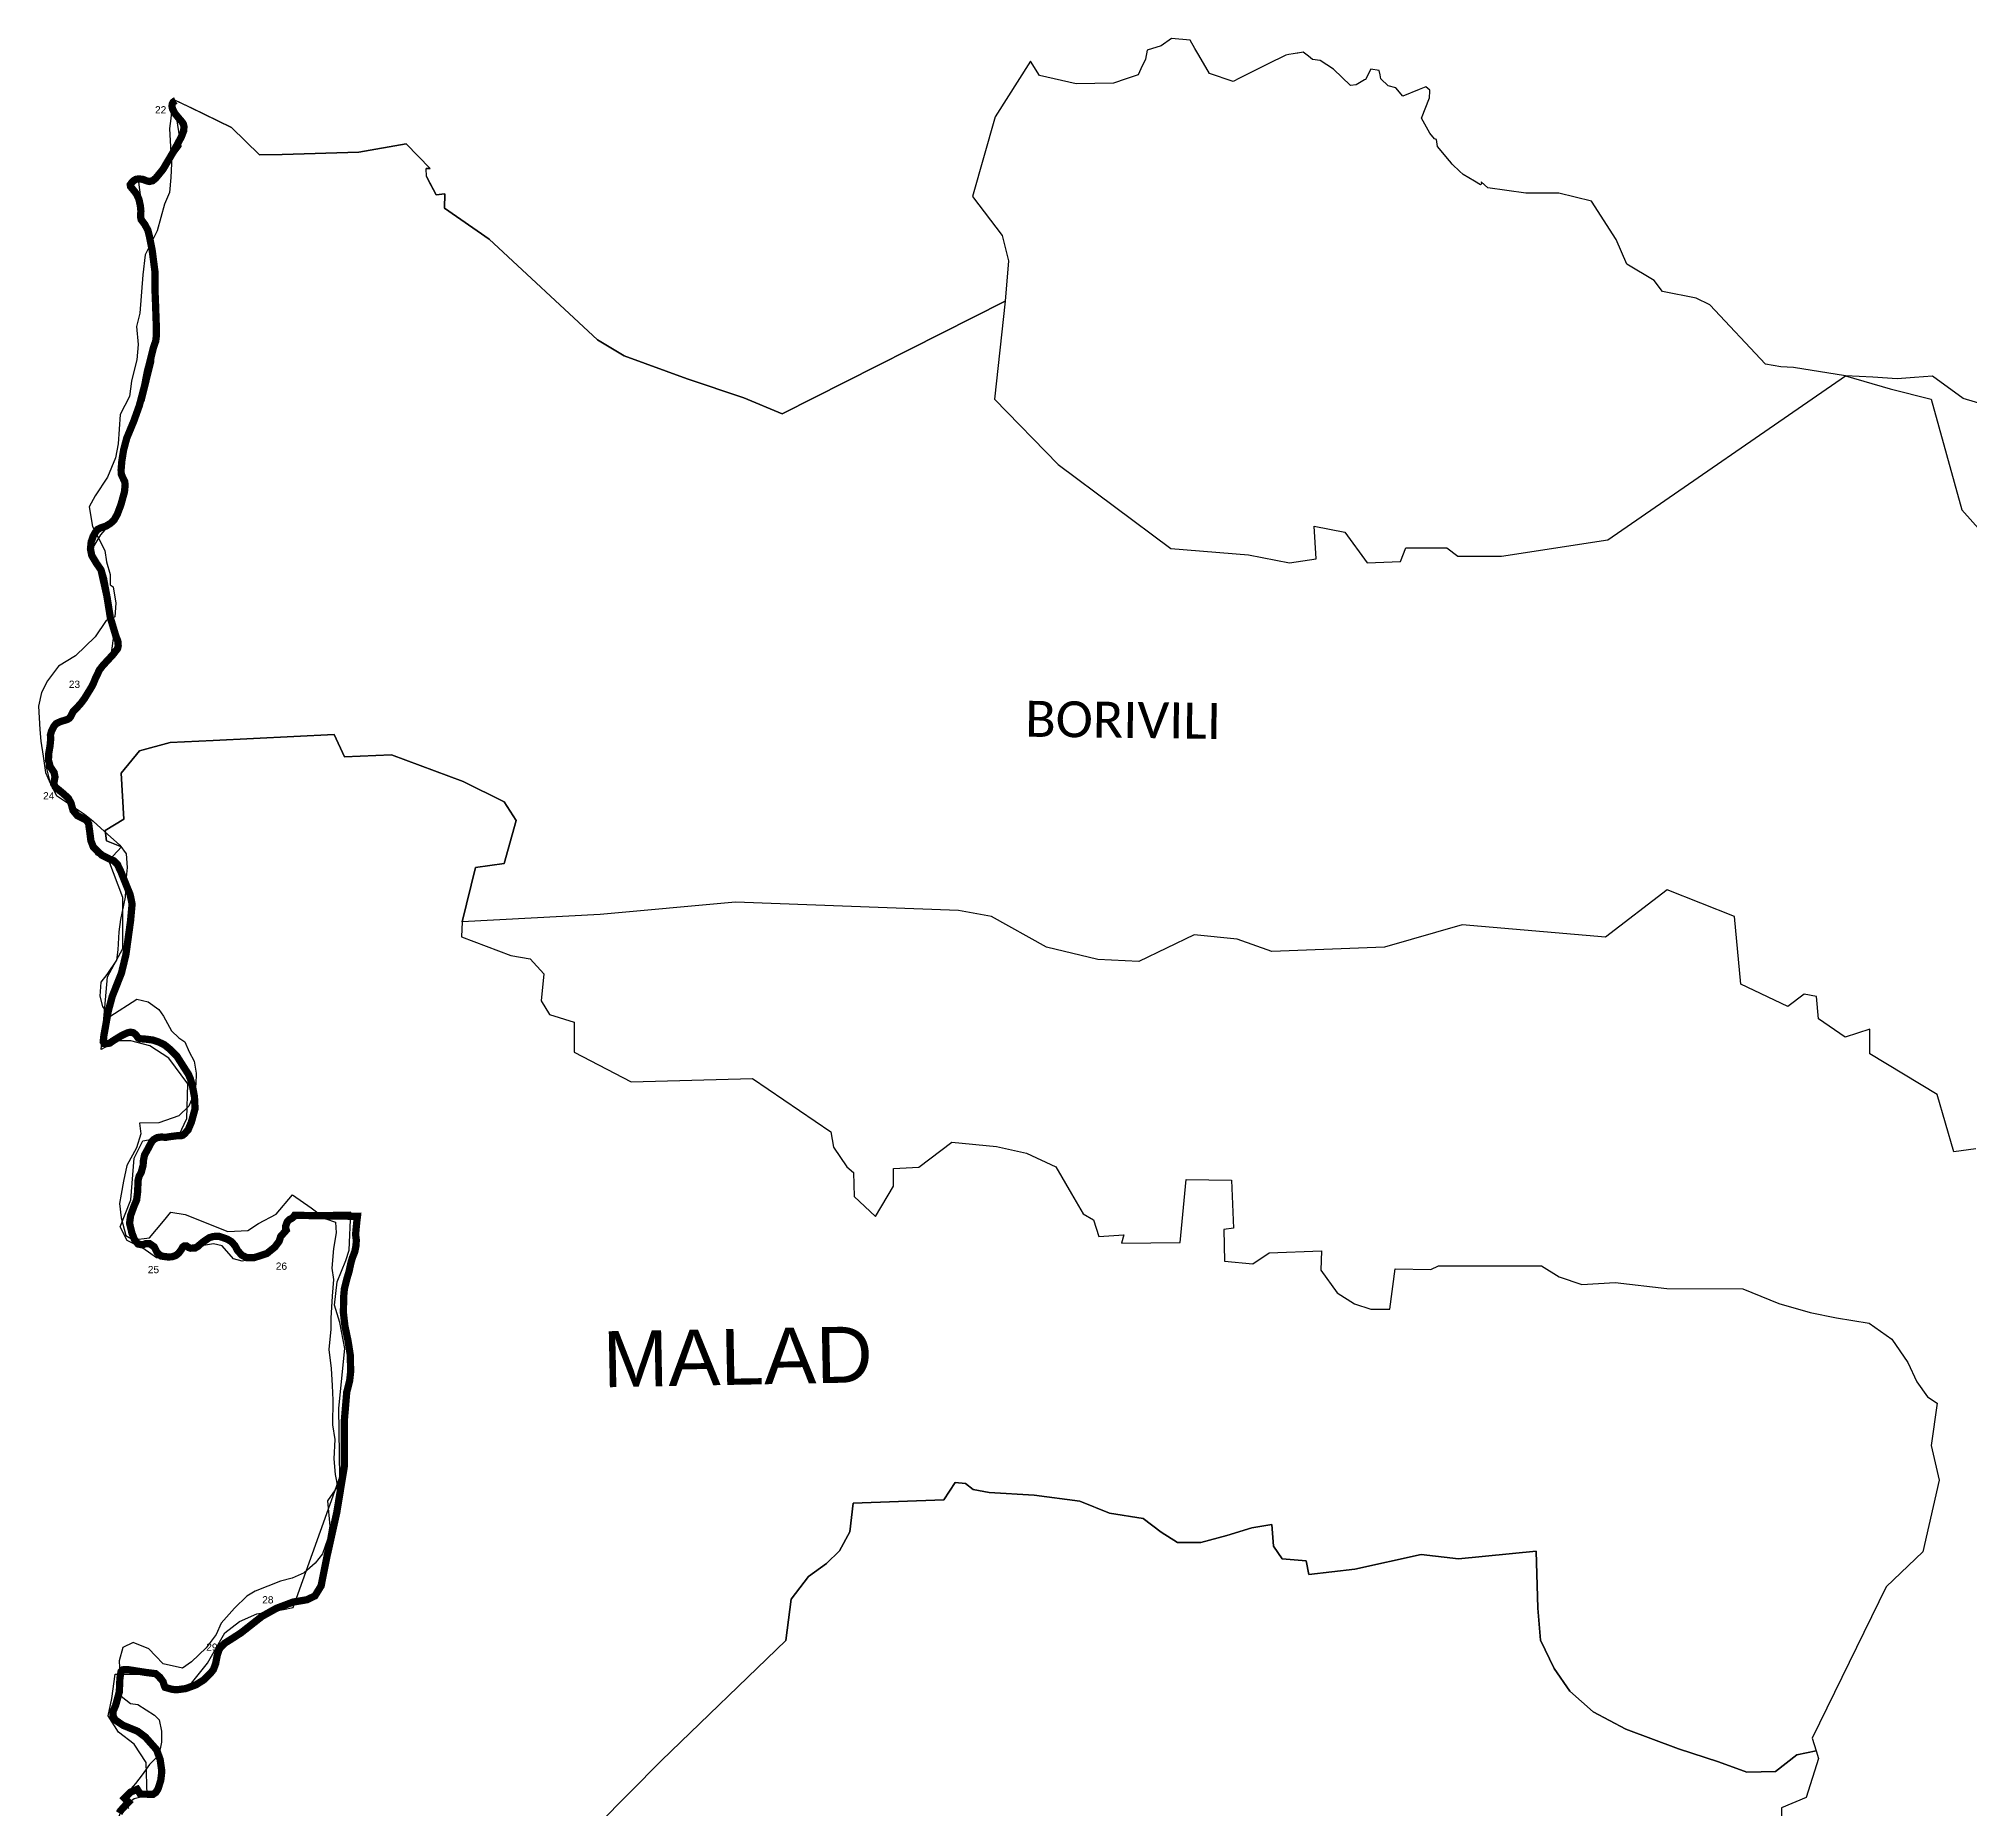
# Model space of a CAD drawing. Header units: metres. Extents: x 266153 to 287678, y 2099809 to 2132060.
# Drawn here: x 266153 to 279446, y 2119870 to 2132060 of the extents above; entities that cross this region are included whole.
import ezdxf

# ---------------------------------------------------------------- set-up
doc = ezdxf.new("R2010")
doc.units = ezdxf.units.M
for name, color, linetype in [('COASTLINE', 5, 'Continuous'), ('DISTRICT BOUNDRY', 86, 'Continuous'), ('UNPROTECTED', 130, 'Continuous'), ('UNPROTECTED DUE TO CREEK', 150, 'Continuous'), ('village', 22, 'Continuous'), ('VILLAGE NAME', 250, 'Continuous')]:
    doc.layers.add(name, color=color, linetype=linetype)
doc.styles.get("Standard").update_dxf_attribs({"font": 'arial.ttf'})

msp = doc.modelspace()

# ---------------------------------------------------------------- linework, layer by layer
at = {"layer": 'COASTLINE', "const_width": 50, "flags": 128}
msp.add_lwpolyline([(267095.5554263563, 2131632.946954903), (267090.1671905564, 2131630.792119254), (267078.2638417975, 2131621.767054935), (267073.4660634742, 2131611.812370253), (267070.8546145157, 2131595.427811426), (267075.0450791241, 2131575.789581341), (267090.1064591826, 2131546.080464025), (267115.5529037164, 2131514.899447818), (267138.6915561454, 2131487.901723218), (267148.6515010194, 2131473.957417828), (267153.8136675702, 2131454.009314288), (267151.2022186117, 2131423.79665262), (267136.0801071794, 2131384.558926624), (267114.8241272615, 2131344.585251187), (267077.5350653426, 2131275.134863523), (267008.9086158918, 2131159.203457904), (266959.0481601403, 2131098.429526922), (266937.1848665075, 2131081.07661355), (266914.6535277934, 2131076.273575027), (266893.0938910143, 2131081.735094641), (266871.5342542426, 2131090.411551324), (266842.2617333205, 2131094.284969491), (266821.37014163, 2131090.411551324), (266804.0009694667, 2131079.139904474), (266793.9802932189, 2131068.100662705), (266783.7166914837, 2131053.962686409), (266785.660095361, 2131041.41281156), (266805.2763282628, 2131017.630024043), (266827.4432787494, 2130988.695590359), (266843.2334352629, 2130954.532042165), (266853.4970369907, 2130907.89608748), (266857.0194565253, 2130872.531779652), (266854.468738933, 2130833.526458752), (266859.2665172563, 2130812.610000667), (266883.0732147665, 2130781.42898446), (266905.3008966268, 2130740.293283564), (266914.8964532734, 2130700.745684122), (266934.3304920615, 2130605.149723855), (266953.8859935821, 2130454.473757316), (266954.4933072971, 2130316.812475798), (266958.076458198, 2130227.336516229), (266963.7244757162, 2130065.040295196), (266963.3600874887, 2130011.315985275), (266958.8052346529, 2129976.184082535), (266943.0150781394, 2129930.671419119), (266913.6210944773, 2129812.454696787), (266902.3250594409, 2129771.473932621), (266882.2837069453, 2129668.750882936), (266846.1485410751, 2129531.864285056), (266808.0092399688, 2129425.267817204), (266759.6063371198, 2129308.329322864), (266737.9252376006, 2129226.600199622), (266725.6575006218, 2129149.829051633), (266720.7382595511, 2129090.372082827), (266721.7706928672, 2129061.360180785), (266729.5443083764, 2129042.186760877), (266745.0915394024, 2129010.618402851), (266748.7354216771, 2128987.300425504), (266744.0591060938, 2128938.611559195), (266719.7058262424, 2128850.297625077), (266694.8059640498, 2128784.023440314), (266673.0641331644, 2128745.676600498), (266648.2250023456, 2128721.855078791), (266616.5839579449, 2128702.178114523), (266576.6834470676, 2128688.737353501), (266558.5854984493, 2128679.402415727), (266543.5241183983, 2128659.221907099), (266527.9768873723, 2128631.565701415), (266514.9803739311, 2128594.303418686), (266509.8182073803, 2128545.420881462), (266519.1101071732, 2128499.327205327), (266552.8160181911, 2128443.433781234), (266581.8456136183, 2128401.98820689), (266600.4901445778, 2128338.580351559), (266624.3575734617, 2128211.183628176), (266646.585255322, 2128072.1666503), (266684.9067505495, 2127944.576256012), (266698.3891149507, 2127910.916252171), (266701.0005639167, 2127877.759792698), (266696.3242483334, 2127858.08282843), (266663.7115019978, 2127816.133709726), (266595.0243211733, 2127741.957751905), (266569.6993393795, 2127709.149900061), (266560.5896337004, 2127687.381289986), (266543.6455811383, 2127652.830399972), (266531.3171127857, 2127622.307864842), (266517.6525542633, 2127594.690393341), (266467.6099043982, 2127513.309877736), (266446.8397754477, 2127485.38253278), (266413.6197154046, 2127447.926579145), (266392.1815413655, 2127428.094678146), (266385.0152395637, 2127414.460246217), (266372.9904280723, 2127389.74783833), (266364.2451106207, 2127378.708596569), (266348.637148221, 2127369.644798067), (266305.3964119227, 2127356.63011304), (266273.5731734158, 2127342.027326566), (266258.9369129585, 2127324.132134651), (266242.0535917626, 2127291.672890444), (266234.2192448796, 2127263.087064405), (266236.1626487569, 2127237.096428526), (266231.6077959211, 2127189.143511665), (266222.6802843557, 2127138.208062825), (266220.6154177309, 2127090.44881687), (266232.7009606035, 2127045.827039634), (266259.6049580397, 2127005.194883105), (266265.6780951591, 2126974.013866891), (266256.9935090811, 2126928.966013652), (266267.4393049301, 2126905.570567948), (266318.5751194776, 2126863.117904884), (266356.7144205914, 2126829.302964319), (266375.7840711446, 2126794.67460594), (266389.691555147, 2126744.165233095), (266419.1462701829, 2126708.645988544), (266452.0626733722, 2126692.183961344), (266481.5781197743, 2126676.612820332), (266497.186082174, 2126653.217374627), (266504.1094584884, 2126602.940406871), (266512.7940445663, 2126535.039386471), (266530.1024853633, 2126490.843685229), (266587.3114370303, 2126436.267223311), (266643.6701495023, 2126407.681397271), (266670.5741469459, 2126397.261902411), (266694.8059640498, 2126373.866456707), (266720.8597222985, 2126318.399108608), (266783.2915718899, 2126162.95883773), (266796.2880853237, 2126098.815032949), (266785.9030208485, 2125983.580842596), (266753.7761254878, 2125750.865879362), (266723.4104398833, 2125624.360042152), (266660.1283510969, 2125464.542808746), (266632.3741144584, 2125361.432417248), (266601.8869661139, 2125191.854170066), (266597.5750387655, 2125150.524798264), (266603.5267131375, 2125139.136948866), (266617.1305402861, 2125137.510113236), (266642.6984475599, 2125141.306063038), (266658.4278727071, 2125152.693912436), (266691.1013504089, 2125173.377965425), (266727.4794417591, 2125195.107841325), (266763.9182644756, 2125211.957210329), (266783.53449737, 2125216.837717217), (266804.7297459216, 2125213.041767416), (266821.5523357437, 2125199.988348206), (266838.9822392808, 2125176.089358141), (266852.221678202, 2125171.634927255), (266894.0655929567, 2125168.381255996), (266939.7355840923, 2125162.41619203), (266980.0004831971, 2125148.781760094), (267018.9292921395, 2125129.724542734), (267055.7325030835, 2125100.247830507), (267106.2610039235, 2125049.041242396), (267151.3844127254, 2124977.615411465), (267184.9688609959, 2124925.750342262), (267197.8439116896, 2124894.956667867), (267212.1765152932, 2124843.866282296), (267225.7803424419, 2124772.75032482), (267229.910075684, 2124689.471834314), (267204.8887507514, 2124597.981697303), (267182.2966806637, 2124544.296121565), (267158.004132186, 2124517.259662789), (267146.4044402884, 2124507.692319927), (267133.4079268472, 2124502.889281404), (267109.4190352233, 2124503.935104308), (267052.3315462963, 2124496.575609793), (267028.7070428999, 2124492.431052362), (266998.2198945628, 2124494.522698169), (266970.1012696968, 2124491.036621821), (266947.8735878365, 2124478.912822974), (266932.6300136642, 2124464.348770683), (266908.580390674, 2124418.719904718), (266882.2229755716, 2124370.534582769), (266874.6315541686, 2124333.7758444), (266872.2022993238, 2124298.411536572), (266858.9628604026, 2124250.110012081), (266844.3873313115, 2124224.080642027), (266837.8283432247, 2124196.695575614), (266834.3059236975, 2124113.998097834), (266827.6862042369, 2124060.971003179), (266809.1631360175, 2124017.16264375), (266786.0852149622, 2123953.289978248), (266778.9796445341, 2123900.030478504), (266795.8629657225, 2123831.664647927), (266812.7462869184, 2123788.166161952), (266836.7351785423, 2123757.992234466), (266866.9186700256, 2123751.794765403), (266889.9965910809, 2123759.774006818), (266917.5079022394, 2123759.774006818), (266948.6023642914, 2123738.470206921), (266969.0081050144, 2123698.535265659), (266996.5194161655, 2123674.558807229), (267043.5862288447, 2123668.361338173), (267070.4902262883, 2123669.717034523), (267097.029835497, 2123678.470959579), (267116.2209487976, 2123693.461087865), (267136.5052267806, 2123720.691217554), (267145.1898128585, 2123736.765902926), (267156.3643851624, 2123744.783878525), (267171.7294220747, 2123743.738055621), (267187.4588472144, 2123732.582611312), (267200.3946292819, 2123728.709193152), (267230.8210462527, 2123730.452231322), (267248.311681156, 2123740.600586911), (267270.2964375289, 2123760.122614455), (267292.2811939017, 2123776.894515102), (267327.5661205695, 2123800.987176073), (267354.8345062406, 2123809.353759308), (267392.9130759807, 2123811.096797478), (267418.4202518807, 2123803.07882188), (267450.9115354763, 2123791.226162304), (267479.5767426835, 2123774.454261658), (267504.3551421286, 2123746.875524332), (267522.5138221206, 2123713.021849592), (267552.5758508639, 2123679.865390112), (267587.800046158, 2123663.209692013), (267637.9034273968, 2123664.100578194), (267723.7168548973, 2123691.79551806), (267779.1645968006, 2123736.456029479), (267808.6800432028, 2123775.809958016), (267819.3687645392, 2123809.741101121), (267857.8117225067, 2123852.65857437), (267854.4714970933, 2123863.116803412), (267854.2285716058, 2123882.367691678), (267862.2451126025, 2123904.48490939), (267866.1926517309, 2123912.657821712), (267881.9220768706, 2123927.725418371), (267897.4085765303, 2123935.239849602), (267909.129731168, 2123945.194534284), (267915.5065251411, 2123955.420358238), (268348.0049851359, 2123948.060863727), (268343.5412293495, 2123910.914783542), (268334.9781060116, 2123823.259330508), (268340.0188098223, 2123786.384389599), (268338.196868685, 2123747.534005423), (268330.1803276883, 2123706.127165263), (268313.5399319799, 2123663.868173097), (268302.7297479035, 2123626.722092916), (268290.2190854372, 2123568.349681203), (268273.5786897288, 2123512.340054561), (268258.1529214503, 2123448.854730872), (268253.8409940944, 2123404.232953628), (268250.9866196485, 2123285.745092024), (268261.7360723512, 2123192.744321925), (268283.5993659766, 2123088.355702435), (268298.6607460351, 2122992.372400356), (268301.2114636273, 2122878.532640536), (268294.3488186793, 2122815.047316846), (268274.3074661837, 2122737.578953584), (268258.335115564, 2122548.788552319), (268256.8775626541, 2122221.213578266), (268205.4380912454, 2121907.505441238), (268139.3016280131, 2121610.76287577), (268097.8828328521, 2121403.031459686), (268055.2494102762, 2121333.968413834), (268000.8948330478, 2121307.551701968), (267903.9068332435, 2121291.36081404), (267790.703557332, 2121248.791948427), (267690.800451708, 2121192.937258516), (267546.7456392245, 2121079.833448161), (267505.1446499572, 2121052.796989379), (267436.0323495315, 2121008.911161591), (267411.0110245989, 2120985.360779163), (267395.7674504266, 2120965.412675624), (267381.9814291642, 2120921.565582012), (267371.8392901765, 2120868.306082276), (267356.2920591505, 2120826.279495207), (267336.3114380212, 2120801.257213873), (267287.6048783184, 2120754.001512279), (267236.1046755434, 2120721.387331349), (267166.1421359227, 2120695.629100566), (267100.9166432591, 2120686.952643876), (267067.8787773223, 2120691.290872221), (267023.8485332028, 2120703.956949611), (267018.9292921395, 2120713.717963387), (267009.8195864604, 2120742.884802152), (266987.5919046001, 2120773.910881636), (266958.0157268242, 2120798.352150251), (266894.1263243229, 2120806.370125842), (266763.4324135081, 2120826.783039567), (266733.0667279036, 2120825.04000139), (266720.2524085836, 2120812.761265812), (266712.6609871806, 2120767.829615121), (266708.531253946, 2120672.698465039), (266683.9957799808, 2120582.447821838), (266665.8978313626, 2120539.840222043), (266664.7439353065, 2120508.310598199), (266678.1655683414, 2120480.886797604), (266734.8279376747, 2120442.385021065), (266834.6703119249, 2120401.520459441), (266888.417575431, 2120361.236910549), (266964.9998345123, 2120274.472343695), (266989.5353084774, 2120207.346006927), (267001.1957317488, 2120125.616883685), (266993.6043103458, 2120061.976623264), (266974.3524656789, 2120003.061933008), (266959.5947424741, 2119980.208765847), (266940.9502115221, 2119967.387751726), (266852.6467977957, 2119968.859650624), (266831.9272620021, 2120001.801730894), (266786.3698125155, 2119982.699637959), (266743.8142440896, 2119940.599047534), (266772.2688280166, 2119913.392302533), (266752.6829608054, 2119893.79280663), (266716.0619439678, 2119853.160650094), (266707.0737010361, 2119837.666977447)], dxfattribs=at)
at = {"layer": 'DISTRICT BOUNDRY'}
msp.add_polyline3d([(279696.2640593253, 2129493.510765933, 0), (279403.4430474583, 2129581.470578853, 0), (279192.797806631, 2129735.347546727, 0), (279068.6184874133, 2129725.433816407, 0), (278947.7639864373, 2129717.739136103, 0), (278780.4247253792, 2129727.223941173, 0), (278591.9924903379, 2129736.523714577, 0), (278234.0385229278, 2129794.815618096, 0), (278234.0385229278, 2129794.815618096, 0), (278234.0385229278, 2129794.815618096, 0), (278234.0385229278, 2129794.815618096, 0), (278148.1067332044, 2129800.591136623, 0), (278041.2227516714, 2129817.293365121, 0), (277658.02283256, 2130226.218608067, 0), (277564.3862756337, 2130272.460370897, 0), (277332.6881994579, 2130319.186893949, 0), (277332.6881994579, 2130319.186893949, 0), (277276.3014401654, 2130394.369239667, 0), (277276.3014401654, 2130394.369239667, 0), (277088.3455758538, 2130507.142758259, 0), (277013.1632301315, 2130676.303036141, 0), (277013.1632301315, 2130676.303036141, 0), (276844.0029522511, 2130939.441246185, 0), (276844.0029522511, 2130939.441246185, 0), (276844.0029522511, 2130939.441246185, 0), (276844.0029522511, 2130939.441246185, 0), (276844.0029522511, 2130939.441246185, 0), (276844.0029522511, 2130939.441246185, 0), (276618.4559150772, 2130995.828005477, 0), (276618.4559150772, 2130995.828005477, 0), (276392.908877904, 2130995.828005475, 0), (276392.908877904, 2130995.828005475, 0), (276392.908877904, 2130995.828005475, 0), (276392.908877904, 2130995.828005475, 0), (276392.908877904, 2130995.828005475, 0), (276392.908877904, 2130995.828005475, 0), (276392.908877904, 2130995.828005475, 0), (276392.908877904, 2130995.828005475, 0), (276392.908877904, 2130995.828005475, 0), (276129.7706678722, 2131033.419178335, 0), (276129.7706678722, 2131033.419178335, 0), (276129.7706678722, 2131033.419178335, 0), (276129.7706678722, 2131033.419178335, 0), (276129.7706678722, 2131033.419178335, 0), (276129.7706678722, 2131033.419178335, 0), (276129.7706678722, 2131033.419178335, 0), (276129.7706678722, 2131033.419178335, 0), (276129.7706678722, 2131033.419178335, 0), (276129.7706678722, 2131033.419178335, 0), (276129.7706678722, 2131033.419178335, 0), (276129.7706678722, 2131033.419178335, 0), (276129.7706678722, 2131033.419178335, 0), (276129.7706678722, 2131033.419178335, 0), (276129.7706678722, 2131033.419178335, 0), (276129.7706678722, 2131033.419178335, 0), (276084.9635630591, 2131073.638485292, 0), (276086.2835440475, 2131060.386420195, 0), (276080.0451111572, 2131052.439786952, 0), (276038.5439406307, 2131078.053586153, 0), (275960.3305824578, 2131123.760573809, 0), (275935.7993721873, 2131146.830845111, 0), (275887.6510660952, 2131192.111650623, 0), (275885.8445019469, 2131195.409972615, 0), (275868.1401238156, 2131215.067953467, 0), (275867.0413682883, 2131218.936425221, 0), (275784.1345520568, 2131317.970659071, 0), (275777.6770024734, 2131364.459782096, 0), (275762.2397984089, 2131370.499631834, 0), (275731.9130504099, 2131408.489906197, 0), (275673.094622927, 2131511.144570606, 0), (275729.6532154441, 2131652.246547042, 0), (275730.1169881573, 2131698.454096275, 0), (275730.1719716822, 2131703.9355066, 0), (275703.8811931219, 2131728.638599205, 0), (275657.4930893371, 2131709.859328751, 0), (275544.6096315319, 2131664.16064074, 0), (275496.8081732187, 2131720.122177502, 0), (275443.3626433689, 2131735.668022627, 0), (275393.9178807355, 2131783.979363217, 0), (275388.8039621169, 2131811.017475878, 0), (275383.2158963766, 2131840.562941945, 0), (275325.5956245381, 2131850.497895825, 0), (275287.6275075939, 2131779.347057305, 0), (275281.106449975, 2131775.496243537, 0), (275223.813325987, 2131741.663252073, 0), (275183.9634124766, 2131737.696417383, 0), (275068.857964999, 2131849.987178338, 0), (274975.6598705091, 2131908.433981088, 0), (274923.9609987723, 2131917.050325713, 0), (274896.5115696698, 2131938.130936549, 0), (274858.0108095988, 2131967.698657775, 0), (274822.188499814, 2131958.828267674, 0), (274816.9506695885, 2131960.465184405, 0), (274789.2802097244, 2131956.369671072, 0), (274761.5131753195, 2131950.182481994, 0), (274739.2811243928, 2131945.228635479, 0), (274612.6139671782, 2131883.441680921, 0), (274421.8302154703, 2131787.586798372, 0), (274376.2503387458, 2131764.410029409, 0), (274213.4171973792, 2131819.020848302, 0), (274140.2624744992, 2131945.56057372, 0), (274113.7154617935, 2131991.480385745, 0), (274081.0517468916, 2132048.380845624, 0), (273951.728223681, 2132060.242280132, 0), (273951.728223681, 2132060.242280132, 0), (273881.9068377293, 2132011.41164326, 0), (273881.9068377293, 2132011.41164326, 0), (273881.9068377293, 2132011.41164326, 0), (273783.9180790687, 2131981.348702822, 0), (273773.7841697214, 2131919.386753343, 0), (273773.7841697214, 2131919.386753343, 0), (273741.8732384319, 2131851.780936105, 0), (273722.4666990491, 2131810.664049344, 0), (273641.3334154156, 2131782.920786771, 0), (273554.2189684919, 2131753.132131349, 0), (273295.5306839781, 2131749.562150769, 0), (273042.8339320906, 2131805.691650838, 0), (272982.0472679856, 2131904.549472367, 0), (272982.0472679856, 2131904.549472367, 0), (272982.0472679856, 2131904.549472367, 0), (272982.0472679856, 2131904.549472367, 0), (272738.5335830295, 2131520.391727054, 0), (272738.5335830295, 2131520.391727054, 0), (272738.5335830295, 2131520.391727054, 0), (272582.3087644282, 2130973.015063983, 0), (272786.9096551685, 2130705.050639365, 0), (272830.3623603177, 2130529.693465597, 0), (272830.3623603177, 2130529.693465597, 0), (272806.710852387, 2130252.388709469, 0), (272806.710852387, 2130252.388709469, 0), (272806.710852387, 2130252.388709469, 0), (272806.710852387, 2130252.388709469, 0), (272806.710852387, 2130252.388709469, 0), (271273.1487008593, 2129475.062100428, 0), (271273.1487008593, 2129475.062100428, 0), (271007.3813658902, 2129586.242745966, 0), (271007.3813658902, 2129586.242745966, 0), (270618.9261248076, 2129717.658117205, 0), (270618.9261248076, 2129717.658117205, 0), (270184.2379129314, 2129875.311464344, 0), (270184.2379129314, 2129875.311464344, 0), (270184.2379129314, 2129875.311464344, 0), (270001.7161125337, 2129986.547045338, 0), (270001.7161125337, 2129986.547045338, 0), (270001.7161125337, 2129986.547045338, 0), (270001.7161125337, 2129986.547045338, 0), (270001.7161125337, 2129986.547045338, 0), (270001.7161125337, 2129986.547045338, 0), (270001.7161125337, 2129986.547045338, 0), (269254.8197594238, 2130679.71431894, 0), (268948.2033384283, 2130892.823220405, 0), (268948.2033384283, 2130892.823220405, 0), (268948.2033384283, 2130892.823220405, 0), (268948.2033384283, 2130892.823220405, 0), (268949.8238075944, 2130991.70796201, 0), (268889.0397935039, 2130983.22140424, 0), (268854.7219874968, 2131048.657042243, 0), (268854.7219874968, 2131048.657042243, 0), (268823.2648914538, 2131109.963092459, 0), (268823.2648914538, 2131109.963092459, 0), (268821.3657806853, 2131165.819478728, 0), (268821.3657806853, 2131165.819478728, 0), (268821.3657806853, 2131165.819478728, 0), (268821.3657806853, 2131165.819478728, 0), (268821.3657806853, 2131165.819478728, 0), (268821.3657806853, 2131165.819478728, 0), (268821.3657806853, 2131165.819478728, 0), (268848.1842759079, 2131166.16300746, 0), (268848.1842759079, 2131166.16300746, 0), (268848.1842759079, 2131166.16300746, 0), (268848.1842759079, 2131166.16300746, 0), (268848.1842759079, 2131166.16300746, 0), (268848.1842759079, 2131166.16300746, 0), (268848.1842759079, 2131166.16300746, 0), (268848.1842759079, 2131166.16300746, 0), (268848.1842759079, 2131166.16300746, 0), (268683.9402362995, 2131335.793867162, 0), (268683.9402362995, 2131335.793867162, 0), (268683.9402362995, 2131335.793867162, 0), (268683.9402362995, 2131335.793867162, 0), (268356.5622183224, 2131277.174439811, 0), (268356.5622183224, 2131277.174439811, 0), (268356.5622183224, 2131277.174439811, 0), (268356.5622183224, 2131277.174439811, 0), (267829.7592136639, 2131261.442434135, 0), (267673.0910048458, 2131260.210514025, 0), (267481.5969842486, 2131446.857234665, 0), (267211.4930370501, 2131578.001234103, 0), (267075.4213997112, 2131644.003252591, 0), (267062.9480242546, 2131509.704900215, 0), (267054.9585934246, 2131440.498516486, 0), (267061.8434908568, 2131314.870511882, 0), (267068.6158296958, 2131200.676084781, 0), (267063.8208650885, 2131103.509594087, 0), (267053.3605625572, 2131000.574908342, 0), (267019.8578899874, 2130920.282370376, 0), (266970.1782354352, 2130736.993710486, 0), (266886.0940785571, 2130570.527693552, 0), (266870.2450096128, 2130433.270736245, 0), (266849.8746697464, 2130169.542123788, 0), (266827.8885716766, 2130077.918075126, 0), (266837.4229740452, 2129953.945581333, 0), (266829.4146756274, 2129846.737062241, 0), (266807.2233890626, 2129757.91470531, 0), (266791.7326158148, 2129701.193345723, 0), (266779.2101443281, 2129594.945441964, 0), (266714.783101856, 2129470.678681778, 0), (266701.6536896325, 2129269.303897661, 0), (266682.5327217728, 2129171.997925574, 0), (266627.2075596628, 2129038.811236894, 0), (266541.2876311667, 2128911.847674627, 0), (266501.9583340564, 2128834.876218234, 0), (266522.755790199, 2128698.898988317, 0), (266607.903239006, 2128534.484424801, 0), (266621.1581739508, 2128455.502861139, 0), (266644.5043780621, 2128368.10804086, 0), (266645.1575848354, 2128298.530186462, 0), (266666.8024652952, 2128285.210714246, 0), (266685.3925074275, 2128171.240702804, 0), (266678.2565171332, 2128078.552436054, 0), (266617.9199272046, 2128052.452534072, 0), (266541.3870699099, 2127939.094676426, 0), (266407.4351525324, 2127808.173496712, 0), (266288.9317505382, 2127738.475583583, 0), (266214.3037822036, 2127635.649924604, 0), (266172.4958282178, 2127556.145906303, 0), (266152.8565287508, 2127461.348606351, 0), (266162.3592728694, 2127301.733944767, 0), (266167.1192491944, 2127221.17414417, 0), (266183.1171778387, 2127116.689887358, 0), (266201.1851475105, 2127005.2144749, 0), (266232.9038413714, 2126932.92686125, 0), (266276.7492113995, 2126847.716926772, 0), (266469.7095511607, 2126718.852514605, 0), (266528.2453058211, 2126669.339870782, 0), (266606.5071497979, 2126598.98690641, 0), (266711.0103940933, 2126505.846937997, 0), (266755.640715048, 2126445.686037735, 0), (266763.5245474922, 2126351.634708978, 0), (266756.1730716364, 2126281.486052542, 0), (266747.9223043903, 2126147.226256336, 0), (266715.8195355386, 2125992.727782618, 0), (266705.6099556753, 2125908.03229809, 0), (266698.7721542377, 2125782.801107704, 0), (266689.4098921826, 2125713.623393373, 0), (266621.7399046534, 2125614.862990606, 0), (266582.186954935, 2125561.920514541, 0), (266575.0846238293, 2125465.237863458, 0), (266591.7750420113, 2125394.29621312, 0), (266643.493820633, 2125324.69316718, 0), (266828.1133867771, 2125444.071911272, 0), (266907.3988572365, 2125424.792625008, 0), (266980.4898778776, 2125371.914398246, 0), (267013.4457330072, 2125326.667747328, 0), (267067.4493517911, 2125227.037838761, 0), (267118.9776344704, 2125177.958589199, 0), (267159.2856856399, 2125151.298098893, 0), (267189.464135659, 2125081.995352446, 0), (267223.626712035, 2125016.233855383, 0), (267237.9210628379, 2124933.256288632, 0), (267234.6529333534, 2124855.625675986, 0), (267208.9782406854, 2124762.766891531, 0), (267187.978555661, 2124706.500574815, 0), (267117.5133030303, 2124641.258753617, 0), (266979.7795124403, 2124592.899578189, 0), (266848.1508729429, 2124589.173955962, 0), (266856.8341135671, 2124516.653158637, 0), (266825.7013265486, 2124420.237008258, 0), (266760.768561286, 2124297.471198799, 0), (266736.2438355653, 2124190.098117269, 0), (266721.0710429274, 2124099.841564783, 0), (266709.6397097846, 2124037.656403199, 0), (266721.5988921756, 2123937.14181576, 0), (266753.2832823399, 2123815.27935164, 0), (266804.6110299756, 2123786.724513267, 0), (266916.1414946568, 2123799.789507626, 0), (267011.6891446132, 2123914.831358337, 0), (267063.1672991483, 2123975.892932692, 0), (267161.4296294812, 2123961.79110733, 0), (267456.4277574226, 2123842.905501483, 0), (267593.5238573175, 2123850.707179611, 0), (267666.6591596323, 2123899.955851118, 0), (267788.2323059849, 2123962.667472649, 0), (267901.110767271, 2124096.901282459, 0), (268029.7539538465, 2124006.18476371, 0), (268129.4441001782, 2123930.08940683, 0), (268197.2693004429, 2123907.436532178, 0), (268200.9667618332, 2123833.885891142, 0), (268183.4510626146, 2123726.581018189, 0), (268172.7063333016, 2123591.301392884, 0), (268182.4516728962, 2123513.299552394, 0), (268173.0045638673, 2123399.559117671, 0), (268165.4361443148, 2123246.295042366, 0), (268164.1413725436, 2123171.187315493, 0), (268151.9449559997, 2123030.387379998, 0), (268166.185249736, 2122900.359411175, 0), (268174.8007411008, 2122782.286124764, 0), (268178.7572134258, 2122681.192515343, 0), (268175.8439847988, 2122511.449133849, 0), (268191.8104101373, 2122410.974576411, 0), (268185.5539837428, 2122277.737694606, 0), (268195.5856579898, 2122169.199192407, 0), (268210.3648087742, 2122088.228890229, 0), (268142.7180024367, 2121988.471048282, 0), (268157.8587071392, 2121815.386045843, 0), (268141.7094277915, 2121722.120877499, 0), (268107.5939472253, 2121623.666989635, 0), (268057.6232647146, 2121560.114780114, 0), (267981.6630468322, 2121492.82316592, 0), (267897.8935184627, 2121456.480789611, 0), (267818.4846328605, 2121436.208278789, 0), (267642.9174541809, 2121365.473369957, 0), (267586.6726199977, 2121331.402125582, 0), (267501.3229634921, 2121250.498114092, 0), (267409.1785068047, 2121146.993616415, 0), (267374.3614856567, 2121068.568605013, 0), (267307.1429889218, 2120976.813873592, 0), (267205.4226467237, 2120879.240301104, 0), (267142.751307723, 2120836.089161483, 0), (267009.2916396001, 2120866.874348114, 0), (266956.7113594443, 2120921.450181675, 0), (266911.6943323946, 2120970.096678967, 0), (266804.1428109517, 2121013.64235995, 0), (266732.3971167402, 2120977.418190644, 0), (266707.2099570179, 2120887.064313673, 0), (266710.6497616163, 2120841.036041077, 0), (266709.4745622131, 2120805.980123837, 0), (266698.4138920215, 2120704.749698651, 0), (266722.0182078452, 2120643.393535101, 0), (266786.585921145, 2120591.92991699, 0), (266835.6994244396, 2120586.385968062, 0), (266950.0449184153, 2120512.362735687, 0), (266982.3831847704, 2120480.623748742, 0), (266998.6377761073, 2120402.679959898, 0), (266997.8492558394, 2120327.075367161, 0), (266981.6778749594, 2120236.3023106, 0), (266916.708068896, 2120171.612241559, 0), (266866.7917443162, 2120102.051821108, 0), (266819.7929758797, 2120042.030008076, 0), (266728.6814309688, 2119935.039166584, 0), (266772.3563976251, 2119869.859330996, 0)], dxfattribs=at)
at = {"layer": 'UNPROTECTED', "const_width": 50, "flags": 128}
for points in [[(267118.1727462927, 2131511.842667023), (267090.1064591826, 2131546.080464025), (267075.0450791241, 2131575.789581341), (267070.8546145157, 2131595.427811426), (267073.4660634742, 2131611.812370253), (267078.2638417975, 2131621.767054935), (267095.5554263563, 2131632.946954903)], [(266530.2476242955, 2127620.146319129), (266517.6525542633, 2127594.690393341), (266467.6099043982, 2127513.309877736)], [(266446.8397754477, 2127485.38253278), (266413.6197154046, 2127447.926579145), (266392.1815413655, 2127428.094678146), (266385.0152395637, 2127414.460246217), (266372.9904280723, 2127389.74783833), (266364.2451106207, 2127378.708596569), (266348.637148221, 2127369.644798067), (266305.3964119227, 2127356.63011304), (266273.5731734158, 2127342.027326566), (266258.9369129585, 2127324.132134651), (266242.0535917626, 2127291.672890444), (266234.2192448796, 2127263.087064405), (266236.1626487569, 2127237.096428526), (266231.6077959211, 2127189.143511665), (266222.6802843557, 2127138.208062825), (266220.6154177309, 2127090.44881687), (266232.7009606035, 2127045.827039634), (266259.6049580397, 2127005.194883105), (266265.6780951591, 2126974.013866891), (266256.9935090811, 2126928.966013652), (266267.4393049301, 2126905.570567948), (266318.5751194776, 2126863.117904884), (266356.7144205914, 2126829.302964319), (266375.7840711446, 2126794.67460594), (266389.691555147, 2126744.165233095), (266419.1462701829, 2126708.645988544), (266452.0626733722, 2126692.183961344), (266481.5781197743, 2126676.612820332), (266497.186082174, 2126653.217374627), (266504.1094584884, 2126602.940406871), (266512.7940445663, 2126535.039386471), (266530.1024853633, 2126490.843685229), (266587.3114370303, 2126436.267223311), (266637.8267171225, 2126410.645257412)], [(266779.5833129244, 2123904.555249148), (266778.9796445341, 2123900.030478504), (266795.8629657225, 2123831.664647927), (266812.7462869184, 2123788.166161952), (266836.7351785423, 2123757.992234466), (266866.9186700256, 2123751.794765403), (266889.9965910809, 2123759.774006818), (266917.5079022394, 2123759.774006818), (266948.6023642914, 2123738.470206921), (266969.0081050144, 2123698.535265659), (266996.5194161655, 2123674.558807229), (267043.5862288447, 2123668.361338173), (267070.4902262883, 2123669.717034523), (267097.029835497, 2123678.470959579), (267116.2209487976, 2123693.461087865), (267136.5052267806, 2123720.691217554), (267145.1898128585, 2123736.765902926), (267146.1458991162, 2123737.451913637)], [(267524.0865221549, 2123711.287263899), (267552.5758508639, 2123679.865390112), (267587.800046158, 2123663.209692013), (267637.9034273968, 2123664.100578194), (267723.7168548973, 2123691.79551806), (267779.1645968006, 2123736.456029479), (267808.6800432028, 2123775.809958016)], [(267738.410031298, 2121219.555232884), (267692.6009071972, 2121193.9438727)], [(267422.7434354952, 2120996.403470314), (267411.0110245989, 2120985.360779163), (267395.7674504266, 2120965.412675624), (267383.5086042433, 2120926.422834687)]]:
    msp.add_lwpolyline(points, dxfattribs=at)
at = {"layer": 'UNPROTECTED DUE TO CREEK', "const_width": 50, "flags": 128}
msp.add_lwpolyline([(267915.5065251411, 2123955.420358238), (268348.0049851359, 2123948.060863727)], dxfattribs=at)
at = {"layer": 'village'}
for points in [[(279490.8987534515, 2124412.424228965), (279337.7073820158, 2124391.998712772), (279224.9338634268, 2124786.706027835), (278759.7430992577, 2125068.639824303), (278759.7430992568, 2125237.800102184), (278590.58282138, 2125181.413342893), (278407.3258536764, 2125308.283551306), (278393.2291638529, 2125463.347139365), (278308.6490249126, 2125477.443829185), (278195.8755063254, 2125392.863690245), (277871.6516403918, 2125547.927278299), (277829.3615709201, 2126013.118042483), (277364.1708067543, 2126196.375010186), (276941.2701120583, 2125872.151144242), (275954.5018244321, 2125956.731283179), (275418.8276111537, 2125801.667695111), (274643.5096708777, 2125773.474315462), (274403.8659438803, 2125858.054454397), (274107.8354575904, 2125886.247834047), (273727.2248323677, 2125702.990866337), (273445.2910359018, 2125717.087556159), (273092.8737903233, 2125801.667695094), (272712.2631650945, 2126013.118042447), (272486.7161279207, 2126055.408111916), (270950.1769371978, 2126111.794871199), (270019.7954088674, 2126027.214732248), (269068.670821726, 2125976.264743164), (269159.8973296533, 2126351.438598185), (269357.2509871811, 2126379.631977835), (269441.8311261148, 2126675.662464135), (269357.2509871773, 2126802.532672547), (269075.3171907116, 2126943.499570779), (268581.9330468972, 2127126.75653848), (268257.7091809662, 2127112.659848658), (268187.2257318487, 2127267.72343672), (267355.5210322845, 2127225.43336724), (267059.4905459961, 2127211.336677413), (266848.0401986525, 2127154.949918118), (266721.1699902466, 2126999.886330056), (266738.9670611474, 2126684.472895252), (266612.0968527389, 2126605.179014992), (266620.0262407659, 2126533.814522763), (266723.1082851003, 2126494.167582638), (266635.8850168195, 2126399.01492632), (266548.6617485388, 2126438.66186645), (266501.0854203829, 2126533.814522763), (266477.2972563067, 2126692.402283277), (266390.0739880253, 2126716.19044735), (266334.568271845, 2126843.060655769), (266239.4156155394, 2126914.425147994), (266207.6980634365, 2127041.295356409), (266223.5568394869, 2127295.035773235), (266350.4270478931, 2127366.400265465), (266651.7437928589, 2127810.445994916), (266667.6025689127, 2127929.386815301), (266564.5205245742, 2128389.291320797), (266509.0148083933, 2128524.090917238), (266580.3793006251, 2128643.031737628), (266699.3201210058, 2128777.831334064), (266738.9670611306, 2128961.793136259), (266723.1082850797, 2129167.957224932), (266778.6140012565, 2129342.403761503), (266881.6960455869, 2129572.356014251), (266945.1311497872, 2129834.025819101), (266976.8487018869, 2130389.082980913), (266937.2017617584, 2130555.600129452), (266881.6960455789, 2130769.693606145), (266842.0491054505, 2131071.010351126), (266960.9899258326, 2131086.86912718), (267135.4364623926, 2131316.821379928), (267084.3310393815, 2131641.741936323), (267188.2522828823, 2131591.356058372), (267481.5969842486, 2131446.857234665), (267673.0910048458, 2131260.210514025), (267829.7592136639, 2131261.442434135), (268356.5622183224, 2131277.174439811), (268683.9402362995, 2131335.793867162), (268848.1842759079, 2131166.16300746), (268821.3657806853, 2131165.819478728)], [(268823.2648914538, 2131109.963092459), (268889.0397935039, 2130983.22140424), (268949.8238075944, 2130991.70796201), (268948.2033384283, 2130892.823220405), (269254.8197594238, 2130679.71431894), (270001.7161125337, 2129986.547045338), (270184.2379129314, 2129875.311464344), (270618.9261248076, 2129717.658117205), (271007.3813658902, 2129586.242745966), (271273.1487008593, 2129475.062100428), (272806.710852387, 2130252.388709469), (272806.710852387, 2130252.388709469), (272806.710852387, 2130252.388709469), (272806.710852387, 2130252.388709469), (272734.8178687908, 2129576.761229872), (273171.8152533128, 2129125.667155512), (273947.1331935906, 2128547.702872746), (274482.8074068724, 2128505.412803278), (274764.741203339, 2128449.026043991), (274947.9981710388, 2128477.219423639), (274933.9014812153, 2128702.766460817), (275145.3518285655, 2128660.476391348), (275300.4154166217, 2128449.026043995), (275528.3119020954, 2128458.423837209), (275565.9030749603, 2128552.401769368), (275847.8368714241, 2128552.401769372), (275923.0192171441, 2128496.015010077), (276223.7486000456, 2128496.015010078), (276956.7764708479, 2128608.788528673), (278591.9924903379, 2129736.523714579), (278900.7099974676, 2129647.24467903), (279182.6437939333, 2129576.761229915), (279394.0941412845, 2128815.539979434), (280211.702151039, 2127899.255140906)]]:
    msp.add_lwpolyline(points, dxfattribs=at)
for points in [[(266697.5823043158, 2119794.672915453, 0), (266733.2645504304, 2119877.931489724, 0), (266810.5760836768, 2119937.40189992, 0), (266899.7816989634, 2119961.190063997, 0), (266893.834657944, 2120187.177622731, 0), (266810.5760836744, 2120312.065484139, 0), (266703.5293453312, 2120395.324058409, 0), (266632.1648531018, 2120508.317837777, 0), (266655.953017176, 2120627.258658161, 0), (266679.7411812508, 2120793.775806706, 0), (266935.4639450733, 2120793.775806708, 0), (267006.8284373042, 2120722.411314476, 0), (267096.0340525901, 2120698.623150401, 0), (267197.1337499163, 2120722.411314478, 0), (267316.0745702977, 2120871.087339962, 0), (267435.0153906785, 2121079.233775639, 0), (267536.115088003, 2121156.545308894, 0), (267655.0559083846, 2121210.068678071, 0), (267839.414179978, 2121239.803883167, 0), (267904.8316311896, 2121254.076781616, 0), (268225.9718462165, 2122152.079975538, 0), (268220.0248051924, 2122627.843257089, 0), (268261.6540923268, 2123038.189087423, 0), (268225.9718462081, 2123216.600318001, 0), (268190.2896000931, 2123335.541138394, 0), (268208.1307231497, 2123496.111245912, 0), (268267.6011333392, 2123644.787271396, 0), (268291.3892974148, 2123716.151763628, 0), (268303.2833794529, 2123977.821568482, 0), (268059.454697667, 2123971.874527458, 0), (267898.884590151, 2123930.245240323, 0), (267791.8378518071, 2123733.992886684, 0), (267702.6322365189, 2123668.57543547, 0), (267553.9562110426, 2123638.840230368, 0), (267494.4858008513, 2123656.68135343, 0), (267417.1742676023, 2123745.886968717, 0), (267357.7038574106, 2123757.781050759, 0), (267274.4452831447, 2123745.886968715, 0), (267131.7162986833, 2123728.045845661, 0), (267060.3518064538, 2123662.628394448, 0), (266965.199150148, 2123662.628394447, 0), (266870.0464938399, 2123728.045845659, 0), (266762.9997554978, 2123781.569214828, 0), (266715.4234273449, 2123876.72187114, 0), (266786.787919571, 2124061.08014274, 0), (266810.5760836453, 2124348.916928076, 0), (266870.0464938359, 2124467.857748464, 0), (267000.8813962565, 2124491.64591254, 0), (267119.8222166416, 2124509.487035603, 0), (267173.3455858139, 2124622.480814971, 0), (267179.2926268307, 2124860.362455743, 0), (267048.4577244075, 2125038.773686325, 0), (266917.6228219848, 2125122.032260596, 0), (266786.7879195629, 2125157.714506709, 0), (266691.6352632582, 2125157.714506709, 0), (266584.5885249143, 2125098.244096512, 0), (266626.2178120448, 2125597.795542139, 0), (266733.2645503883, 2125794.04789578, 0), (266733.2645503861, 2126144.923315919, 0), (266635.8850168195, 2126399.01492632, 0), (266723.1082851003, 2126494.167582638, 0), (266620.0262407659, 2126533.814522763, 0), (266612.0968527389, 2126605.179014992, 0), (266738.9670611474, 2126684.472895252, 0), (266721.1699902466, 2126999.886330056, 0), (266848.0401986525, 2127154.949918118, 0), (267059.4905459961, 2127211.336677413, 0), (267355.5210322845, 2127225.43336724, 0), (268187.2257318487, 2127267.72343672, 0), (268257.7091809662, 2127112.659848658, 0), (268581.9330468972, 2127126.75653848, 0), (269075.3171907116, 2126943.499570779, 0), (269357.2509871773, 2126802.532672547, 0), (269441.8311261148, 2126675.662464135, 0), (269357.2509871811, 2126379.631977835, 0), (269159.8973296533, 2126351.438598185, 0), (269068.670821726, 2125976.264743164, 0), (269064.2105409607, 2125873.678285578, 0), (269403.1918790555, 2125744.330143414, 0), (269537.0003019847, 2125722.028739588, 0), (269630.6661980359, 2125619.442282007, 0), (269612.8250749807, 2125432.110489897, 0), (269670.808724919, 2125338.444593845, 0), (269840.2993939635, 2125284.921224671, 0), (269840.2993939656, 2125079.748309503, 0), (270232.8041012319, 2124874.575394338, 0), (271066.8766041666, 2124896.876798167, 0), (271606.570576655, 2124531.133775479, 0), (271624.4116997147, 2124424.08703713, 0), (271718.0775957669, 2124290.278614196, 0), (271762.6804034106, 2124250.136087316, 0), (271767.1406841755, 2124085.10569903, 0), (271914.3299494007, 2123946.836995333, 0), (272039.2178107995, 2124156.470191263, 0), (272039.2178107991, 2124276.897771909, 0), (272213.1687606102, 2124285.818333437, 0), (272440.6430795928, 2124459.769283258, 0), (272748.4024523343, 2124428.547317907, 0), (272953.5753674952, 2124383.94451026, 0), (273156.9641703523, 2124290.278614207, 0), (273264.0109086973, 2124102.946822098, 0), (273344.2959624562, 2123964.678118401, 0), (273415.6604546864, 2123924.535591517, 0), (273451.3427008004, 2123808.568291645, 0), (273625.2936506112, 2123821.949133936, 0), (273607.4525275536, 2123763.965483999, 0), (274013.3380771126, 2123768.425764764, 0), (274053.48060399, 2124201.072998927, 0), (274365.7002574945, 2124196.612718161, 0), (274379.0810997887, 2123866.551941584, 0), (274312.1768883243, 2123857.631380058, 0), (274316.6371690907, 2123639.077622596, 0), (274512.8895227234, 2123621.236499545, 0), (274624.3965418328, 2123697.061272535, 0), (274985.6792837468, 2123710.442114834, 0), (274981.2190029815, 2123576.633691899, 0), (275092.7260220923, 2123420.523865137, 0), (275213.1536027314, 2123344.699092144, 0), (275324.6606218397, 2123309.016846032, 0), (275456.684932465, 2123309.016846033, 0), (275492.367178579, 2123585.554253429, 0), (275737.6826206204, 2123581.093972666, 0), (275791.2059897909, 2123607.855657258, 0), (276500.3906313283, 2123607.855657262, 0), (276620.8182119675, 2123532.030884262, 0), (276776.9280387189, 2123478.507515092, 0), (277006.6324980843, 2123491.888357386, 0), (277363.4549592345, 2123451.745830507, 0), (277885.3078086679, 2123449.961718204, 0), (278135.0835314746, 2123347.375260622, 0), (278349.1770081647, 2123284.93132992, 0), (278532.0485195059, 2123249.249083804, 0), (278755.0625577246, 2123213.566837691, 0), (278911.1723844793, 2123102.059818579, 0), (279022.6794035876, 2122941.489711059, 0), (279085.1233342901, 2122807.681288125, 0), (279156.487826522, 2122705.094830539, 0), (279223.3920379877, 2122660.492022896, 0), (279181.9885181526, 2122370.030463282, 0), (279238.3752774466, 2122130.386736278, 0), (279125.6017588627, 2121637.00259245, 0), (278871.8613420443, 2121397.358865446, 0), (278364.3805084153, 2120354.20381849, 0), (278390.6527695119, 2120266.629614842, 0), (278258.6300455417, 2120238.322175586, 0), (278109.9540200614, 2120125.328396216, 0), (277913.7016664298, 2120119.381355197, 0), (277717.4493127961, 2120190.745847429, 0), (277443.8854259136, 2120279.951462713, 0), (277081.1159237437, 2120416.733406155, 0), (276855.1283650146, 2120535.674226541, 0), (276694.5582574975, 2120678.403211008, 0), (276587.5115191511, 2120833.02627751, 0), (276492.3588628427, 2121029.278631149, 0), (276474.517739786, 2121249.319148865, 0), (276462.6236577451, 2121641.823856141, 0), (275927.3899660169, 2121588.300486962, 0), (275671.6672021944, 2121618.035692058, 0), (275213.7450437198, 2121516.935994724, 0), (274898.5518697065, 2121481.253748607, 0), (274880.710746646, 2121576.406404918, 0), (274714.19359811, 2121588.300486954, 0), (274654.7231879187, 2121677.506102244, 0), (274642.8291058779, 2121826.182127727, 0), (274506.047162437, 2121802.393963646, 0), (274333.5829728823, 2121748.87059447, 0), (274155.1717423082, 2121701.294266317, 0), (273994.6016347908, 2121701.294266315, 0), (273881.6078554268, 2121772.658758547, 0), (273756.7199940236, 2121867.811414859, 0), (273524.7853942775, 2121903.493660973, 0), (273322.5859996269, 2121986.752235241, 0), (273007.3928256091, 2122028.381522372, 0), (272698.1466926128, 2122046.222645429, 0), (272588.1264337596, 2122067.631993097, 0), (272534.6030645858, 2122109.261280233, 0), (272463.2385723548, 2122115.208321256, 0), (272385.9270391085, 2121996.267500864, 0), (271761.4877320972, 2121972.479336782, 0), (271737.6995680234, 2121776.226983147, 0), (271666.3350757927, 2121645.392080718, 0), (271577.1294605078, 2121556.186465425, 0), (271452.241599104, 2121466.980850133, 0), (271333.3007787236, 2121312.357783629, 0), (271297.6185326102, 2121026.899814702, 0), (270441.244625858, 2120199.071704802, 0), (269781.1230727382, 2119533.003110626, 0)], [(269781.1230727382, 2119533.003110626, 0), (270441.244625858, 2120199.071704802, 0), (271297.6185326102, 2121026.899814702, 0), (271333.3007787236, 2121312.357783629, 0), (271452.241599104, 2121466.980850133, 0), (271577.1294605078, 2121556.186465425, 0), (271666.3350757927, 2121645.392080718, 0), (271737.6995680234, 2121776.226983147, 0), (271761.4877320972, 2121972.479336782, 0), (272385.9270391085, 2121996.267500864, 0), (272463.2385723548, 2122115.208321256, 0), (272534.6030645858, 2122109.261280233, 0), (272588.1264337596, 2122067.631993097, 0), (272698.1466926128, 2122046.222645429, 0), (273007.3928256091, 2122028.381522372, 0), (273322.5859996269, 2121986.752235241, 0), (273524.7853942775, 2121903.493660973, 0), (273756.7199940236, 2121867.811414859, 0), (273881.6078554268, 2121772.658758547, 0), (273994.6016347908, 2121701.294266315, 0), (274155.1717423082, 2121701.294266317, 0), (274333.5829728823, 2121748.87059447, 0), (274506.047162437, 2121802.393963646, 0), (274642.8291058779, 2121826.182127727, 0), (274654.7231879187, 2121677.506102244, 0), (274714.19359811, 2121588.300486954, 0), (274880.710746646, 2121576.406404918, 0), (274898.5518697065, 2121481.253748607, 0), (275213.7450437198, 2121516.935994724, 0), (275671.6672021944, 2121618.035692058, 0), (275927.3899660169, 2121588.300486962, 0), (276462.6236577451, 2121641.823856141, 0), (276474.517739786, 2121249.319148865, 0), (276492.3588628427, 2121029.278631149, 0), (276587.5115191511, 2120833.02627751, 0), (276694.5582574975, 2120678.403211008, 0), (276855.1283650146, 2120535.674226541, 0), (277081.1159237437, 2120416.733406155, 0), (277443.8854259136, 2120279.951462713, 0), (277717.4493127961, 2120190.745847429, 0), (277913.7016664298, 2120119.381355197, 0), (278109.9540200614, 2120125.328396216, 0), (278258.6300455417, 2120238.322175586, 0), (278390.6527695119, 2120266.629614842, 0), (278406.6705778854, 2120213.236920258, 0), (278322.0904389482, 2119945.399813607, 0), (278152.9301610689, 2119874.916364487, 0), (278152.9301610693, 2119607.079257837, 0)]]:
    msp.add_polyline3d(points, dxfattribs=at)

# ---------------------------------------------------------------- texts
at = {"layer": 'UNPROTECTED', "char_height": 50, "attachment_point": 1}
for s, insert in [('22', (266954.1657090954, 2131594.609368625)), ('23', (266360.6579339308, 2127637.962573864)), ('24', (266183.7127646962, 2126869.701468634)), ('25', (266904.5773500716, 2123606.660993401)), ('26', (267785.7028015879, 2123630.153550348)), ('28', (267692.1915203183, 2121332.121317389)), ('29', (267307, 2121006))]:
    msp.add_mtext_dynamic_manual_height_columns(s, width=70.18295091297477, gutter_width=1, heights=[0], dxfattribs=dict(at, insert=insert))
at = {"layer": 'VILLAGE NAME', "attachment_point": 1}
for s, width, gutter_width, heights, insert, char_height, rotation in [('{\\fCalibri|b0|i0|c0|p34;BORIVILI}', 3307.610197205791, 1238.153542980145, [553.6275242627124], (272947.0499862499, 2127499.505161557), 247.630708596029, 359.3414540542879), ('{\\fArial|b0|i0|c0|p34;MALAD}', 2578.432563573894, 1928.661549241015, [0], (270034.1657009551, 2123156.067647946), 385.7323098482029, 1.10283298872307)]:
    msp.add_mtext_dynamic_manual_height_columns(s, width=width, gutter_width=gutter_width, heights=heights, dxfattribs=dict(at, insert=insert, char_height=char_height, rotation=rotation))

doc.saveas('drawing.dxf')
